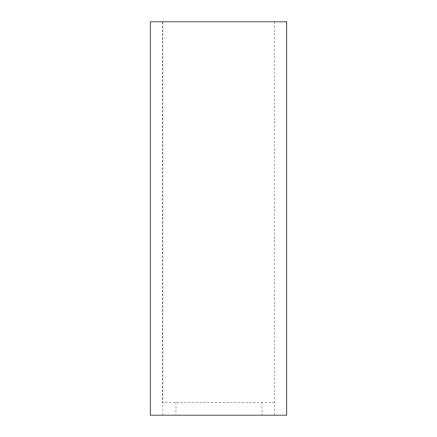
<?xml version="1.0" encoding="UTF-8"?>
<svg xmlns="http://www.w3.org/2000/svg" width="437" height="437" viewBox="0 0 437 437"><rect width="100%" height="100%" fill="white"/><g stroke="black" fill="none" stroke-linecap="round" stroke-linejoin="round"><path stroke-width="0.33" stroke-dasharray="2.19 1.64" d="M274.578 402.461L162.422 402.461L162.422 21.85M274.578 21.85L274.578 415.15M261.987 402.461L261.987 415.15M175.98 402.461L175.98 414.484M162.93 21.85L162.93 415.15"/><path stroke-width="0.66" d="M286.754 21.85L150.246 21.85L150.246 415.15L286.754 415.15L286.754 21.85"/></g></svg>
